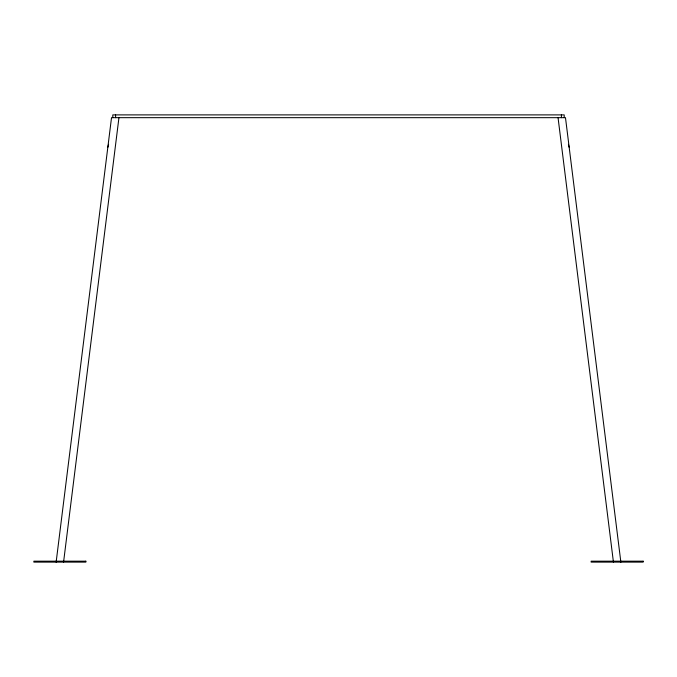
<?xml version="1.0" encoding="UTF-8"?>
<svg xmlns="http://www.w3.org/2000/svg" width="677" height="677" viewBox="0 0 677 677"><rect width="100%" height="100%" fill="white"/><g stroke="black" fill="none" stroke-linecap="round" stroke-linejoin="round"><path stroke-width="1.02" d="M118.949 117.671L63.57 562.113L63.57 561.182M107.829 147.307L108.582 144.303M568.418 144.303L569.171 147.307M558.051 117.671L613.43 562.113L613.43 561.182M620.86 561.182L620.86 562.113L565.481 117.671L111.519 117.671L56.14 562.113L56.14 561.182M564.203 117.671L564.203 114.887L112.797 114.887L112.797 117.671M561.411 114.887L561.411 117.671M115.589 114.887L115.589 117.671M85.861 561.182L33.85 561.182L33.85 562.113L85.861 562.113L85.861 561.182M643.15 561.182L591.139 561.182L591.139 562.113L643.15 562.113L643.15 561.182"/></g></svg>
